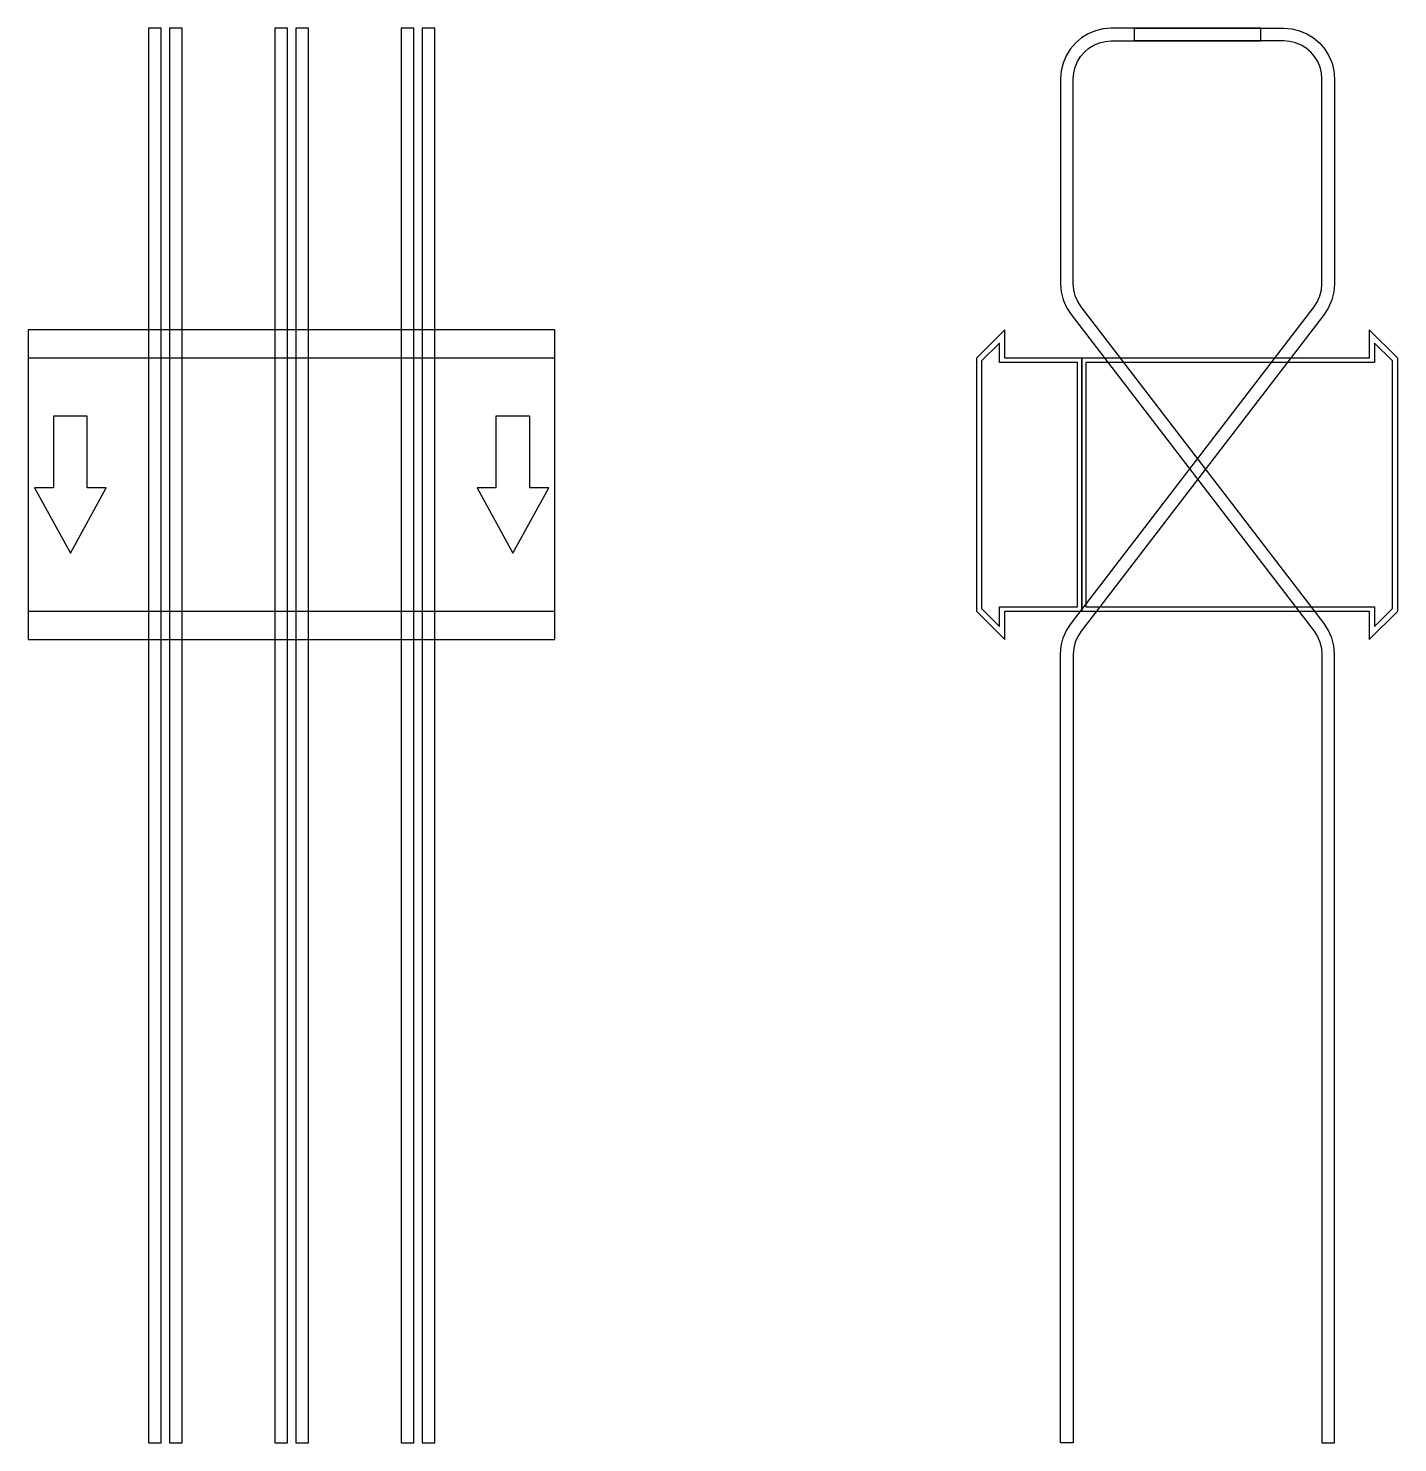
# Model space of a CAD drawing. Extents: x 0 to 650, y -455 to 217.
import ezdxf

# ---------------------------------------------------------------- set-up
doc = ezdxf.new("R2010")
doc.units = 0
doc.layers.add('Halfen', color=7, linetype='CONTINUOUS')

msp = doc.modelspace()

# ---------------------------------------------------------------- linework, layer by layer
at = {"layer": 'Halfen', "color": 7}
for points in [[(63, -454.728), (63, 216.629), (57, 216.629), (57, -454.728)], [(73, -454.728), (73, 216.629), (67, 216.629), (67, -454.728)], [(123, -454.728), (123, 216.629), (117, 216.629), (117, -454.728)], [(133, -454.728), (133, 216.629), (127, 216.629), (127, -454.728)], [(183, -454.728), (183, 216.629), (177, 216.629), (177, -454.728)], [(193, -454.728), (193, 216.629), (187, 216.629), (187, -454.728)], [(620, -454.728), (620, -80.478), (619.679, -76.568), (618.726, -72.763), (617.166, -69.164), (615.04, -65.868), (499.72, 84.421), (498.125, 86.894), (496.955, 89.593), (496.24, 92.447), (496, 95.379), (496, 192.629), (496.222, 195.445), (496.881, 198.191), (497.962, 200.801), (499.438, 203.209), (501.272, 205.357), (503.42, 207.191), (505.828, 208.667), (508.438, 209.748), (511.184, 210.407), (514, 210.629), (585, 210.629), (585, 216.629), (514, 216.629), (510.246, 216.333), (506.584, 215.454), (503.104, 214.013), (499.893, 212.045), (497.029, 209.599), (494.584, 206.736), (492.616, 203.525), (491.175, 200.045), (490.295, 196.383), (490, 192.629), (490, 95.379), (490.321, 91.47), (491.274, 87.665), (492.834, 84.066), (494.96, 80.769), (610.28, -69.52), (611.875, -71.993), (613.045, -74.692), (613.76, -77.546), (614, -80.478), (614, -454.728)], [(490, -454.728), (490, -80.478), (490.321, -76.568), (491.274, -72.763), (492.834, -69.164), (494.96, -65.868), (610.28, 84.421), (611.875, 86.894), (613.045, 89.593), (613.76, 92.447), (614, 95.379), (614, 192.629), (613.778, 195.445), (613.119, 198.191), (612.038, 200.801), (610.562, 203.209), (608.728, 205.357), (606.58, 207.191), (604.172, 208.667), (601.562, 209.748), (598.816, 210.407), (596, 210.629), (525, 210.629), (525, 216.629), (596, 216.629), (599.754, 216.333), (603.416, 215.454), (606.896, 214.013), (610.107, 212.045), (612.971, 209.599), (615.416, 206.736), (617.384, 203.525), (618.825, 200.045), (619.705, 196.383), (620, 192.629), (620, 95.379), (619.679, 91.47), (618.726, 87.665), (617.166, 84.066), (615.04, 80.769), (499.72, -69.52), (498.125, -71.993), (496.955, -74.692), (496.24, -77.546), (496, -80.478), (496, -454.728)], [(0, -73.5), (250, -73.5), (250, 73.5), (0, 73.5)], [(500, -60), (500, 60), (463.5, 60), (463.5, 73.5), (450, 60), (450, -60), (463.5, -73.5), (463.5, -60)], [(498, -58), (498, 58), (461, 58), (461, 67.25), (452.5, 58.75), (452.5, -58.75), (461, -67.25), (461, -58)], [(650, -60), (650, 60), (636.5, 73.5), (636.5, 60), (500, 60), (500, -60), (636.5, -60), (636.5, -73.5)], [(647.5, -58.75), (647.5, 58.75), (639, 67.25), (639, 58), (502, 58), (502, -58), (639, -58), (639, -67.25)], [(0, -60), (250, -60), (250, 60), (0, 60)], [(20, -32.5), (37, -1.5), (28, -1.5), (28, 32.5), (12, 32.5), (12, -1.5), (3, -1.5)], [(230, -32.5), (247, -1.5), (238, -1.5), (238, 32.5), (222, 32.5), (222, -1.5), (213, -1.5)]]:
    msp.add_lwpolyline(points, close=True, dxfattribs=at)

doc.saveas('drawing.dxf')
